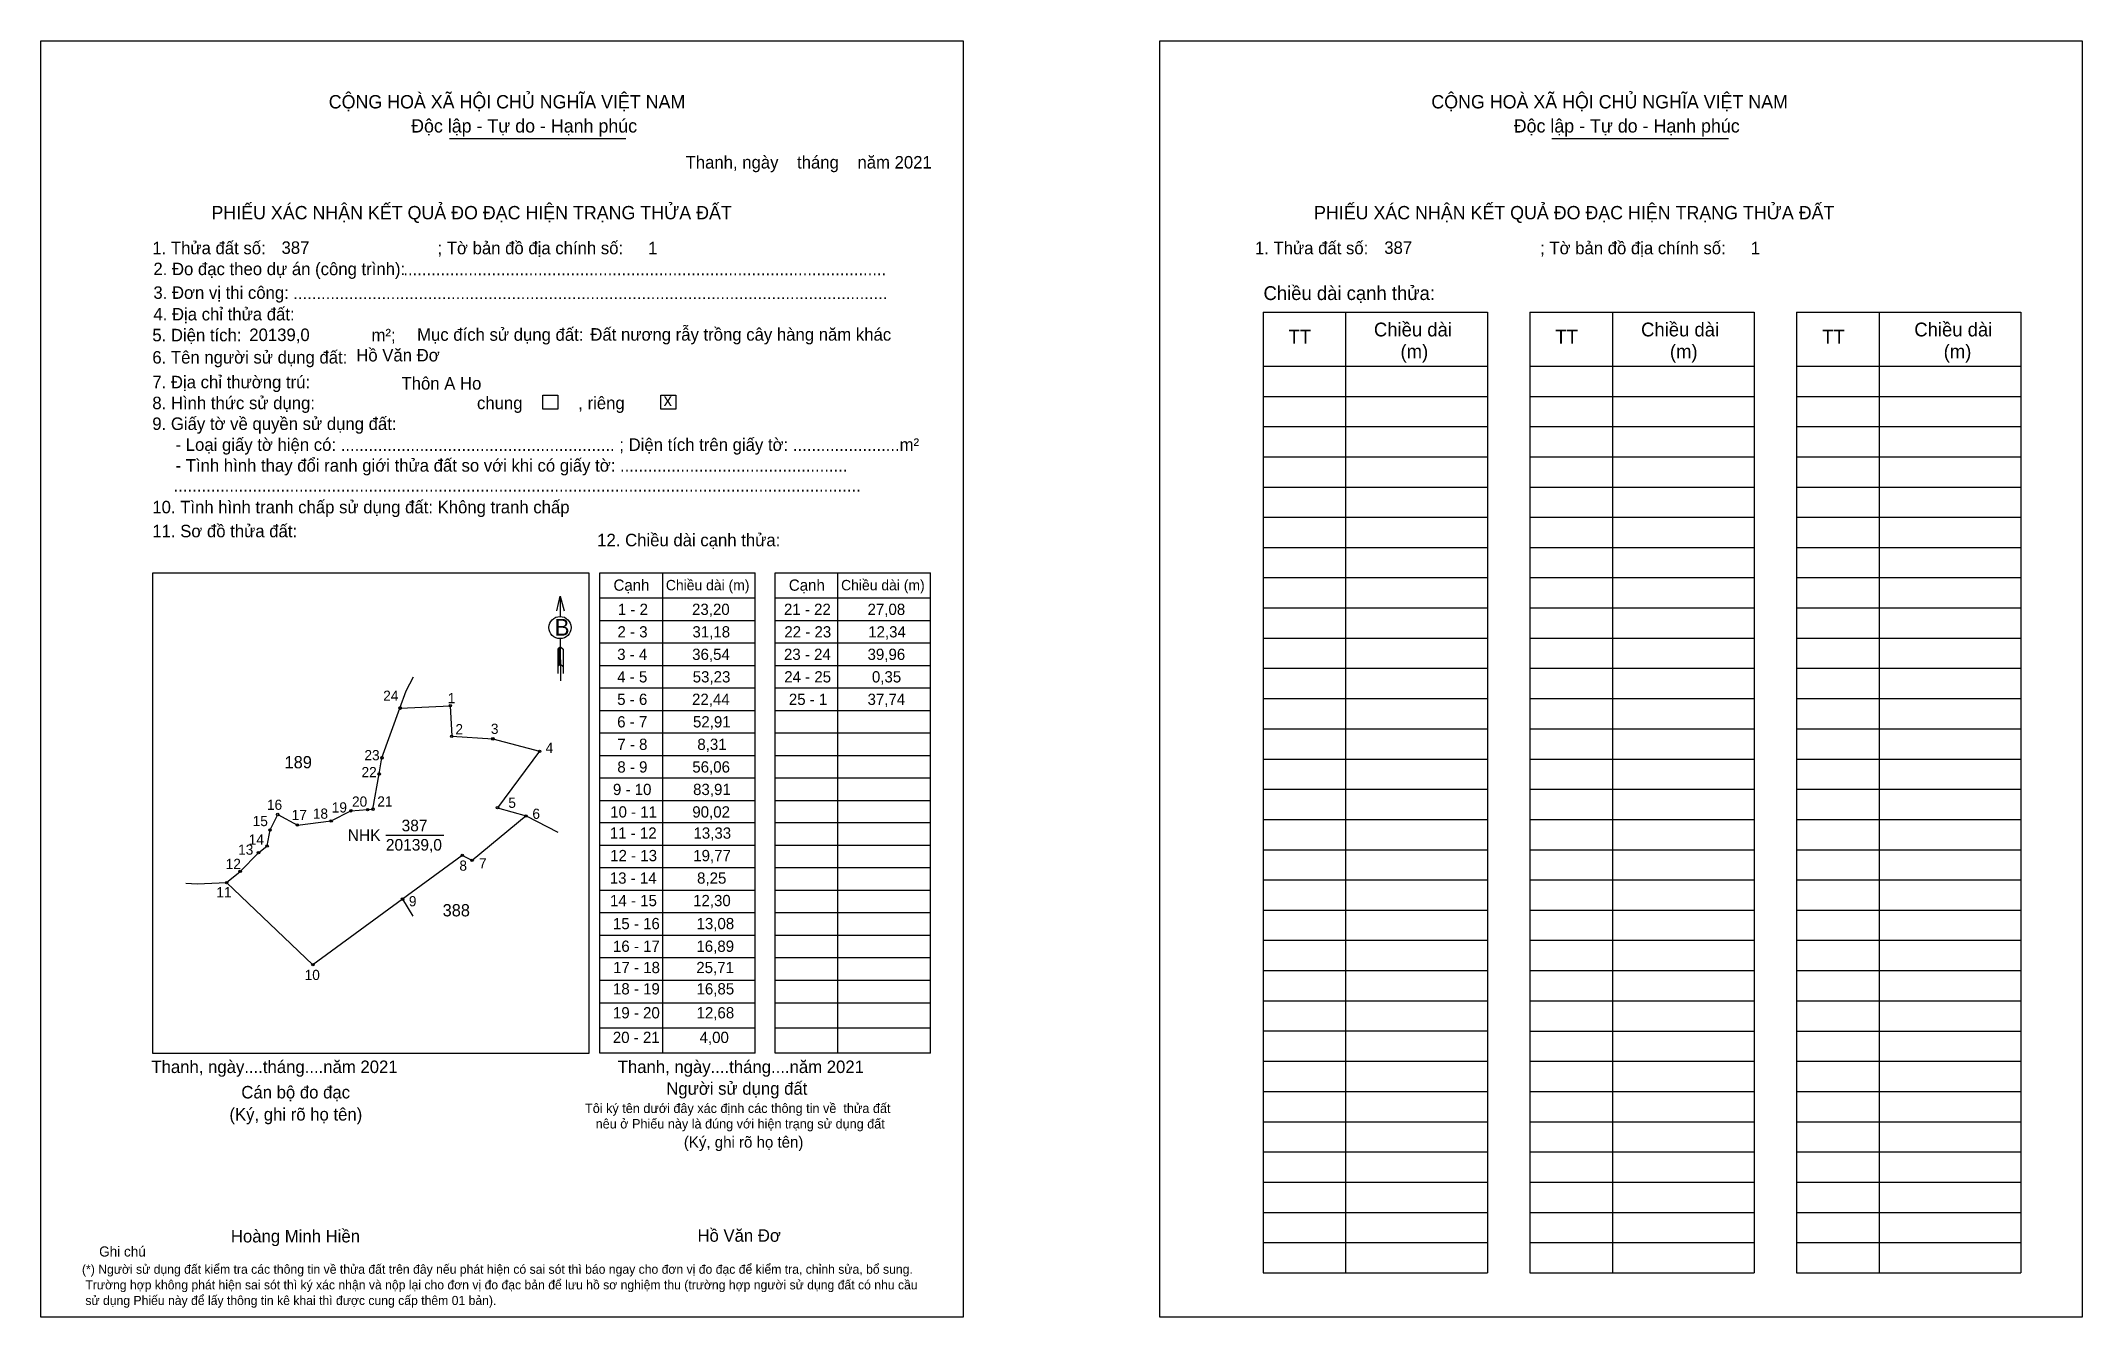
# Model space of a CAD drawing. Extents: x 545446 to 546989, y 1824585 to 1825550.
import ezdxf

# ---------------------------------------------------------------- set-up
doc = ezdxf.new("R2010")
doc.units = 0
for name, color, linetype in [('CanhThua', 7, 'Continuous'), ('kqddKhungInTrang1', 7, 'Continuous'), ('kqddKhungInTrang2', 7, 'Continuous'), ('kqddNoiDung', 7, 'Continuous'), ('kqddTemplate', 7, 'Continuous'), ('MocDinhThua', 7, 'Continuous'), ('NhanDiaChinhThua', 7, 'Continuous'), ('NhanTuCan', 7, 'Continuous'), ('RauThua', 7, 'Continuous'), ('SoHieuDinhThua', 7, 'Continuous')]:
    doc.layers.add(name, color=color, linetype=linetype)

msp = doc.modelspace()

# ---------------------------------------------------------------- linework, layer by layer
at = {"layer": 'CanhThua'}
for p, q in [((545703.5, 1825007.8), (545717.1, 1825045.4)), ((545717.1, 1825045.4), (545717.5, 1825045.4)), ((545717.5, 1825045.4), (545755.2, 1825047.2)), ((545755.2, 1825047.2), (545756.3, 1825024.1)), ((545756.3, 1825024.1), (545787.4, 1825022.2)), ((545787.4, 1825022.2), (545822.7, 1825012.8)), ((545701.4, 1824995.7), (545703.5, 1825007.8)), ((545822.7, 1825012.8), (545790.9, 1824970.1)), ((545696.7, 1824969), (545701.4, 1824995.7)), ((545618.9, 1824953.3), (545624.7, 1824965)), ((545624.7, 1824965), (545639.6, 1824957)), ((545665.1, 1824960.1), (545680.1, 1824967.8)), ((545680.1, 1824967.8), (545692.7, 1824968.7)), ((545692.7, 1824968.7), (545696.7, 1824969)), ((545812.5, 1824963.9), (545771.7, 1824930.3)), ((545790.9, 1824970.1), (545812.5, 1824963.9)), ((545616.7, 1824941.2), (545618.9, 1824953.3)), ((545639.6, 1824957), (545665.1, 1824960.1)), ((545596.3, 1824922), (545610.2, 1824936.1)), ((545610.2, 1824936.1), (545616.7, 1824941.2)), ((545764.3, 1824934.1), (545719.1, 1824901)), ((545771.7, 1824930.3), (545764.3, 1824934.1)), ((545586.1, 1824913.5), (545596.3, 1824922)), ((545651.3, 1824851.5), (545586.1, 1824913.5)), ((545719.1, 1824901), (545651.3, 1824851.5))]:
    msp.add_line(p, q, dxfattribs=at)
at = {"layer": 'kqddKhungInTrang1'}
msp.add_lwpolyline([(545445.6, 1825549.7), (546143, 1825549.7), (546143, 1824585.1), (545445.6, 1824585.1)], close=True, dxfattribs=at)
at = {"layer": 'kqddKhungInTrang2'}
msp.add_lwpolyline([(546291.7, 1825549.7), (546989.1, 1825549.7), (546989.1, 1824585.1), (546291.7, 1824585.1)], close=True, dxfattribs=at)
at = {"layer": 'kqddTemplate'}
for p, q in [((545754.5, 1825475.9), (545888, 1825475.9)), ((546588.2, 1825475.9), (546721.8, 1825475.9)), ((546369.8, 1825344.7), (546539.4, 1825344.7)), ((546369.8, 1825344.7), (546369.8, 1824618.6)), ((546432.2, 1825344.7), (546432.2, 1824618.6)), ((546539.4, 1825344.7), (546539.4, 1824618.6)), ((546571.5, 1825344.7), (546571.5, 1824618.6)), ((546571.5, 1825344.7), (546741.1, 1825344.7)), ((546633.9, 1825344.7), (546633.9, 1824618.6)), ((546741.1, 1825344.7), (546741.1, 1824618.6)), ((546773.2, 1825344.7), (546773.2, 1824618.6)), ((546773.2, 1825344.7), (546942.8, 1825344.7)), ((546835.6, 1825344.7), (546835.6, 1824618.6)), ((546942.8, 1825344.7), (546942.8, 1824618.6)), ((546369.8, 1825303.9), (546539.4, 1825303.9)), ((546571.5, 1825303.9), (546741.1, 1825303.9)), ((546773.2, 1825303.9), (546942.8, 1825303.9)), ((546369.8, 1825281), (546539.4, 1825281)), ((546571.5, 1825281), (546741.1, 1825281)), ((546773.2, 1825281), (546942.8, 1825281)), ((546369.8, 1825258.2), (546539.4, 1825258.2)), ((546571.5, 1825258.2), (546741.1, 1825258.2)), ((546773.2, 1825258.2), (546942.8, 1825258.2)), ((546369.8, 1825235.4), (546539.4, 1825235.4)), ((546571.5, 1825235.4), (546741.1, 1825235.4)), ((546773.2, 1825235.4), (546942.8, 1825235.4)), ((546369.8, 1825212.5), (546539.4, 1825212.5)), ((546571.5, 1825212.5), (546741.1, 1825212.5)), ((546773.2, 1825212.5), (546942.8, 1825212.5)), ((546369.8, 1825189.7), (546539.4, 1825189.7)), ((546571.5, 1825189.7), (546741.1, 1825189.7)), ((546773.2, 1825189.7), (546942.8, 1825189.7)), ((546369.8, 1825166.8), (546539.4, 1825166.8)), ((546571.5, 1825166.8), (546741.1, 1825166.8)), ((546773.2, 1825166.8), (546942.8, 1825166.8)), ((545868.3, 1825147.7), (545985.8, 1825147.7)), ((545868.3, 1824784.7), (545868.3, 1825147.7)), ((545915.6, 1825147.7), (545915.6, 1824784.7)), ((545985.8, 1824784.7), (545985.8, 1825147.7)), ((546000.8, 1825147.7), (546118.3, 1825147.7)), ((546000.8, 1824784.7), (546000.8, 1825147.7)), ((546048.1, 1825147.7), (546048.1, 1824784.7)), ((546118.3, 1824784.7), (546118.3, 1825147.7)), ((546369.8, 1825144), (546539.4, 1825144)), ((546571.5, 1825144), (546741.1, 1825144)), ((546773.2, 1825144), (546942.8, 1825144)), ((545838.4, 1825129.9), (545838.4, 1825114.6)), ((545868.3, 1825128.7), (545985.8, 1825128.7)), ((546000.8, 1825128.7), (546118.3, 1825128.7)), ((546369.8, 1825121.1), (546539.4, 1825121.1)), ((546571.5, 1825121.1), (546741.1, 1825121.1)), ((546773.2, 1825121.1), (546942.8, 1825121.1)), ((545868.3, 1825111.7), (545985.8, 1825111.7)), ((546000.8, 1825111.7), (546118.3, 1825111.7)), ((545838.5, 1825091.8), (545836.5, 1825089.9)), ((545838.5, 1825090.9), (545836.5, 1825089)), ((545838.5, 1825090), (545836.5, 1825088.2)), ((545836.5, 1825089.9), (545836.5, 1825071.5)), ((545838.5, 1825089.2), (545836.5, 1825087.3)), ((545838.5, 1825088.3), (545836.5, 1825086.4)), ((545838.5, 1825087.4), (545836.5, 1825085.5)), ((545838.5, 1825086.5), (545836.5, 1825084.7)), ((545838.5, 1825085.7), (545836.5, 1825083.8)), ((545838.5, 1825084.8), (545836.5, 1825082.9)), ((545838.5, 1825083.9), (545836.5, 1825082.1)), ((545838.4, 1825097.9), (545838.5, 1825065.9)), ((545838.5, 1825091.8), (545840.5, 1825089.9)), ((545840.5, 1825089.9), (545840.5, 1825071.5)), ((545868.3, 1825094.7), (545985.8, 1825094.7)), ((546000.8, 1825094.7), (546118.3, 1825094.7)), ((546369.8, 1825098.3), (546539.4, 1825098.3)), ((546571.5, 1825098.3), (546741.1, 1825098.3)), ((546773.2, 1825098.3), (546942.8, 1825098.3)), ((545838.5, 1825083.1), (545836.5, 1825081.2)), ((545838.5, 1825082.2), (545836.5, 1825080.3)), ((545838.5, 1825081.3), (545836.5, 1825079.4)), ((545838.5, 1825080.5), (545836.5, 1825078.6)), ((545838.5, 1825079.6), (545836.5, 1825077.7)), ((545838.5, 1825078.7), (545836.5, 1825076.8)), ((545838.5, 1825078.7), (545840.5, 1825076.8)), ((545868.3, 1825077.7), (545985.8, 1825077.7)), ((546000.8, 1825077.7), (546118.3, 1825077.7)), ((546369.8, 1825075.5), (546539.4, 1825075.5)), ((546571.5, 1825075.5), (546741.1, 1825075.5)), ((546773.2, 1825075.5), (546942.8, 1825075.5)), ((545868.3, 1825060.7), (545985.8, 1825060.7)), ((546000.8, 1825060.7), (546118.3, 1825060.7)), ((545868.3, 1825043.7), (545985.8, 1825043.7)), ((546000.8, 1825043.7), (546118.3, 1825043.7)), ((546369.8, 1825052.6), (546539.4, 1825052.6)), ((546571.5, 1825052.6), (546741.1, 1825052.6)), ((546773.2, 1825052.6), (546942.8, 1825052.6)), ((545868.3, 1825026.7), (545985.8, 1825026.7)), ((546000.8, 1825026.7), (546118.3, 1825026.7)), ((546369.8, 1825029.8), (546539.4, 1825029.8)), ((546571.5, 1825029.8), (546741.1, 1825029.8)), ((546773.2, 1825029.8), (546942.8, 1825029.8)), ((545868.3, 1825009.7), (545985.8, 1825009.7)), ((546000.8, 1825009.7), (546118.3, 1825009.7)), ((546369.8, 1825006.9), (546539.4, 1825006.9)), ((546571.5, 1825006.9), (546741.1, 1825006.9)), ((546773.2, 1825006.9), (546942.8, 1825006.9)), ((545868.3, 1824992.6), (545985.8, 1824992.6)), ((546000.8, 1824992.6), (546118.3, 1824992.6)), ((545868.3, 1824975.6), (545985.8, 1824975.6)), ((546000.8, 1824975.6), (546118.3, 1824975.6)), ((546369.8, 1824984.1), (546539.4, 1824984.1)), ((546571.5, 1824984.1), (546741.1, 1824984.1)), ((546773.2, 1824984.1), (546942.8, 1824984.1)), ((546369.8, 1824961.2), (546539.4, 1824961.2)), ((546571.5, 1824961.2), (546741.1, 1824961.2)), ((546773.2, 1824961.2), (546942.8, 1824961.2)), ((545985.8, 1824958.6), (545868.3, 1824958.6)), ((546118.3, 1824958.6), (546000.8, 1824958.6)), ((545985.8, 1824941.6), (545868.3, 1824941.6)), ((546118.3, 1824941.6), (546000.8, 1824941.6)), ((546369.8, 1824938.4), (546539.4, 1824938.4)), ((546571.5, 1824938.4), (546741.1, 1824938.4)), ((546773.2, 1824938.4), (546942.8, 1824938.4)), ((545985.8, 1824924.6), (545868.3, 1824924.6)), ((546118.3, 1824924.6), (546000.8, 1824924.6)), ((546369.8, 1824915.6), (546539.4, 1824915.6)), ((546571.5, 1824915.6), (546741.1, 1824915.6)), ((546773.2, 1824915.6), (546942.8, 1824915.6)), ((545985.8, 1824907.6), (545868.3, 1824907.6)), ((546118.3, 1824907.6), (546000.8, 1824907.6)), ((545985.8, 1824890.6), (545868.3, 1824890.6)), ((546118.3, 1824890.6), (546000.8, 1824890.6)), ((546369.8, 1824892.7), (546539.4, 1824892.7)), ((546571.5, 1824892.7), (546741.1, 1824892.7)), ((546773.2, 1824892.7), (546942.8, 1824892.7)), ((545985.8, 1824873.6), (545868.3, 1824873.6)), ((546118.3, 1824873.6), (546000.8, 1824873.6)), ((546369.8, 1824869.9), (546539.4, 1824869.9)), ((546571.5, 1824869.9), (546741.1, 1824869.9)), ((546773.2, 1824869.9), (546942.8, 1824869.9)), ((545985.8, 1824856.6), (545868.3, 1824856.6)), ((546118.3, 1824856.6), (546000.8, 1824856.6)), ((545985.8, 1824839.6), (545868.3, 1824839.6)), ((546118.3, 1824839.6), (546000.8, 1824839.6)), ((546369.8, 1824847), (546539.4, 1824847)), ((546571.5, 1824847), (546741.1, 1824847)), ((546773.2, 1824847), (546942.8, 1824847)), ((545985.8, 1824822.5), (545868.3, 1824822.5)), ((546118.3, 1824822.5), (546000.8, 1824822.5)), ((546369.8, 1824824.2), (546539.4, 1824824.2)), ((546571.5, 1824824.2), (546741.1, 1824824.2)), ((546773.2, 1824824.2), (546942.8, 1824824.2)), ((545985.8, 1824803.6), (545868.3, 1824803.6)), ((546118.3, 1824803.6), (546000.8, 1824803.6)), ((546369.8, 1824801.4), (546539.4, 1824801.4)), ((546571.5, 1824801.3), (546741.1, 1824801.3)), ((546773.2, 1824801.3), (546942.8, 1824801.3)), ((545985.8, 1824784.7), (545868.3, 1824784.7)), ((546118.3, 1824784.7), (546000.8, 1824784.7)), ((546369.8, 1824778.5), (546539.4, 1824778.5)), ((546571.5, 1824778.5), (546741.1, 1824778.5)), ((546773.2, 1824778.5), (546942.8, 1824778.5)), ((546369.8, 1824755.7), (546539.4, 1824755.7)), ((546571.5, 1824755.7), (546741.1, 1824755.7)), ((546773.2, 1824755.7), (546942.8, 1824755.7)), ((546369.8, 1824732.8), (546539.4, 1824732.8)), ((546571.5, 1824732.8), (546741.1, 1824732.8)), ((546773.2, 1824732.8), (546942.8, 1824732.8)), ((546369.8, 1824710), (546539.4, 1824710)), ((546571.5, 1824710), (546741.1, 1824710)), ((546773.2, 1824710), (546942.8, 1824710)), ((546369.8, 1824687.1), (546539.4, 1824687.1)), ((546571.5, 1824687.1), (546741.1, 1824687.1)), ((546773.2, 1824687.1), (546942.8, 1824687.1)), ((546369.8, 1824664.3), (546539.4, 1824664.3)), ((546571.5, 1824664.3), (546741.1, 1824664.3)), ((546773.2, 1824664.3), (546942.8, 1824664.3)), ((546369.8, 1824641.5), (546539.4, 1824641.5)), ((546571.5, 1824641.5), (546741.1, 1824641.5)), ((546773.2, 1824641.5), (546942.8, 1824641.5)), ((546369.8, 1824618.6), (546539.4, 1824618.6)), ((546571.5, 1824618.6), (546741.1, 1824618.6)), ((546773.2, 1824618.6), (546942.8, 1824618.6))]:
    msp.add_line(p, q, dxfattribs=at)
for points in [[(545825.2, 1825281.8), (545836.5, 1825281.8), (545836.5, 1825271.2), (545825.2, 1825271.2)], [(545914.4, 1825281.8), (545925.8, 1825281.8), (545925.8, 1825271.2), (545914.4, 1825271.2)], [(545530.4, 1825147.7), (545860, 1825147.7), (545860, 1824784.4), (545530.4, 1824784.4)]]:
    msp.add_lwpolyline(points, close=True, dxfattribs=at)
msp.add_lwpolyline([(545835.7, 1825118.8), (545838.4, 1825129.9), (545841.2, 1825118.9)], dxfattribs=at)
msp.add_circle((545838.2, 1825106.3), 8.37, dxfattribs=at)
at = {"layer": 'MocDinhThua'}
for centre in [(545717.1, 1825045.4), (545717.5, 1825045.4), (545755.2, 1825047.2), (545756.3, 1825024.1), (545787.4, 1825022.2), (545703.5, 1825007.8), (545822.7, 1825012.8), (545701.4, 1824995.7), (545624.7, 1824965), (545665.1, 1824960.1), (545680.1, 1824967.8), (545692.7, 1824968.7), (545696.7, 1824969), (545790.9, 1824970.1), (545812.5, 1824963.9), (545618.9, 1824953.3), (545639.6, 1824957), (545610.2, 1824936.1), (545616.7, 1824941.2), (545764.3, 1824934.1), (545771.7, 1824930.3), (545586.1, 1824913.5), (545596.3, 1824922), (545719.1, 1824901), (545651.3, 1824851.5)]:
    msp.add_circle(centre, 0.926, dxfattribs=at)
at = {"layer": 'NhanDiaChinhThua'}
msp.add_line((545706.5, 1824949.4), (545750.2, 1824949.4), dxfattribs=at)
at = {"layer": 'RauThua'}
for p, q in [((545721.9, 1825058.5), (545727.4, 1825069.1)), ((545717.1, 1825045.4), (545721.9, 1825058.5)), ((545812.5, 1824963.9), (545836.4, 1824951.6)), ((545555.3, 1824913), (545563.7, 1824912.7)), ((545563.7, 1824912.7), (545586.1, 1824913.5)), ((545719.1, 1824901), (545726.9, 1824888.1))]:
    msp.add_line(p, q, dxfattribs=at)

# ---------------------------------------------------------------- texts
at = {"layer": 'kqddNoiDung'}
for s, height, p in [('Thanh, ngày    tháng    năm 2021  ', 9.45, (545933.1, 1825453.2)), ('387', 9.45, (545627.6, 1825388.7)), ('1', 9.45, (545904.8, 1825388.4)), ('387', 9.45, (546461.4, 1825388.7)), ('1', 9.45, (546738.5, 1825388.4)), ('........................................................................................................', 9.4501, (545719.7, 1825372.4)), ('................................................................................................................................', 9.4501, (545636.4, 1825354.5)), ('20139,0', 9.45, (545603.2, 1825322.8)), ('Đất nương rẫy trồng cây hàng năm khác', 9.45, (545861.1, 1825323.1)), ('Hồ Văn Đơ', 9.45, (545684.1, 1825307.4)), ('Thôn A Ho', 9.45, (545718.3, 1825286.1)), ('x', 9.45, (545916.5, 1825273.7)), ('1 - 2', 8.51, (545881.9, 1825115.8)), ('23,20', 8.51, (545938, 1825115.8)), ('21 - 22', 8.51, (546007.5, 1825115.8)), ('27,08', 8.51, (546070.7, 1825115.8)), ('2 - 3', 8.51, (545881.6, 1825098.8)), ('31,18', 8.51, (545938.3, 1825098.8)), ('22 - 23', 8.51, (546007.8, 1825098.8)), ('12,34', 8.51, (546071.2, 1825098.8)), ('3 - 4', 8.51, (545881.4, 1825081.8)), ('36,54', 8.51, (545938.1, 1825081.8)), ('23 - 24', 8.51, (546007.5, 1825081.8)), ('39,96', 8.51, (546070.7, 1825081.8)), ('4 - 5', 8.51, (545881.4, 1825064.8)), ('53,23', 8.51, (545938.5, 1825064.8)), ('24 - 25', 8.51, (546007.7, 1825064.8)), ('0,35', 8.51, (546074, 1825064.8)), ('5 - 6', 8.51, (545881.4, 1825047.8)), ('22,44', 8.51, (545938, 1825047.8)), ('25 - 1', 8.51, (546011.2, 1825047.8)), ('37,74', 8.51, (546070.7, 1825047.8)), ('6 - 7', 8.51, (545881.4, 1825030.8)), ('52,91', 8.51, (545938.7, 1825030.8)), ('7 - 8', 8.51, (545881.5, 1825013.8)), ('8,31', 8.51, (545942, 1825013.8)), ('8 - 9', 8.51, (545881.5, 1824996.7)), ('56,06', 8.51, (545938.2, 1824996.7)), ('9 - 10', 8.51, (545878.2, 1824979.7)), ('83,91', 8.51, (545938.8, 1824979.7)), ('10 - 11', 8.51, (545876.1, 1824962.7)), ('90,02', 8.51, (545938.2, 1824962.7)), ('11 - 12', 8.51, (545875.8, 1824946.7)), ('13,33', 8.51, (545939.1, 1824946.7)), ('12 - 13', 8.51, (545876.1, 1824929.7)), ('19,77', 8.51, (545938.9, 1824929.7)), ('13 - 14', 8.51, (545875.8, 1824912.7)), ('8,25', 8.51, (545941.8, 1824912.7)), ('14 - 15', 8.51, (545876, 1824895.7)), ('12,30', 8.51, (545938.8, 1824895.7)), ('15 - 16', 8.51, (545878.2, 1824878.3)), ('13,08', 8.51, (545941.4, 1824878.3)), ('16 - 17', 8.51, (545878.2, 1824861.2)), ('16,89', 8.51, (545941.3, 1824861.2)), ('17 - 18', 8.51, (545878.3, 1824845.1)), ('25,71', 8.51, (545941.2, 1824845.1)), ('18 - 19', 8.51, (545878.2, 1824829)), ('16,85', 8.51, (545941.4, 1824829)), ('19 - 20', 8.51, (545878.2, 1824810.9)), ('12,68', 8.51, (545941.4, 1824810.9)), ('20 - 21', 8.51, (545878.1, 1824792.3)), ('4,00', 8.51, (545943.7, 1824792.3)), ('Thanh, ngày....tháng....năm 2021', 9.45, (545529.2, 1824769.6)), ('Thanh, ngày....tháng....năm 2021', 9.45, (545881.8, 1824769.6)), ('Hồ Văn Đơ', 9.45, (545942.1, 1824642.1))]:
    msp.add_text(s, height=height, dxfattribs=at).set_placement(p)
at = {"layer": 'kqddTemplate'}
for s, height, p in [('CỘNG HOÀ XÃ HỘI CHỦ NGHĨA VIỆT NAM', 10.08, (545663.3, 1825498.6)), ('CỘNG HOÀ XÃ HỘI CHỦ NGHĨA VIỆT NAM', 10.08, (546497, 1825498.6)), ('Độc lập - Tự do - Hạnh phúc', 10.08, (545725.6, 1825480.4)), ('Độc lập - Tự do - Hạnh phúc', 10.08, (546559.3, 1825480.4)), ('PHIẾU XÁC NHẬN KẾT QUẢ ĐO ĐẠC HIỆN TRẠNG THỬA ĐẤT', 10.08, (545574.6, 1825414.8)), ('PHIẾU XÁC NHẬN KẾT QUẢ ĐO ĐẠC HIỆN TRẠNG THỬA ĐẤT', 10.08, (546408.3, 1825414.8)), ('1. Thửa đất số:                                     ; Tờ bản đồ địa chính số:', 9.45, (545529.9, 1825388.4)), ('1. Thửa đất số:                                     ; Tờ bản đồ địa chính số:', 9.45, (546363.6, 1825388.4)), ('2. Đo đạc theo dự án (công trình): ', 9.45, (545530.7, 1825372.6)), ('3. Đơn vị thi công: ', 9.45, (545530.7, 1825354.7)), ('Chiều dài cạnh thửa:', 10.442, (546370.1, 1825353.8)), ('4. Địa chỉ thửa đất:', 9.45, (545530.7, 1825338.4)), ('5. Diện tích:                            m²; ', 9.45, (545529.9, 1825322.6)), ('Mục đích sử dụng đất:', 9.45, (545730.1, 1825323)), ('TT', 10.44, (546389.1, 1825320.9)), ('Chiều dài', 10.44, (546453.6, 1825326.3)), ('TT', 10.44, (546590.8, 1825320.9)), ('Chiều dài', 10.44, (546655.6, 1825326.3)), ('TT', 10.44, (546792.5, 1825320.9)), ('Chiều dài', 10.44, (546862.2, 1825326.3)), ('6. Tên người sử dụng đất:', 9.45, (545529.9, 1825305.8)), ('(m)', 10.44, (546473.7, 1825309.7)), ('(m)', 10.44, (546677.4, 1825309.7)), ('(m)', 10.44, (546884.4, 1825309.7)), ('7. Địa chỉ thường trú:', 9.45, (545529.9, 1825287.1)), ('8. Hình thức sử dụng:', 9.45, (545529.9, 1825271.3)), ('chung            , riêng', 9.45, (545775.4, 1825271.3)), ('9. Giấy tờ về quyền sử dụng đất:', 9.45, (545529.9, 1825255.6)), ('     - Loại giấy tờ hiện có: ........................................................... ; Diện tích trên giấy tờ: .......................m²', 9.4501, (545529.9, 1825239.8)), ('     - Tình hình thay đổi ranh giới thửa đất so với khi có giấy tờ: .................................................', 9.4501, (545529.9, 1825224.1)), ('....................................................................................................................................................', 9.4501, (545546, 1825209.1)), ('10. Tình hình tranh chấp sử dụng đất: Không tranh chấp', 9.45, (545529.9, 1825192.6)), ('11. Sơ đồ thửa đất:', 9.45, (545529.9, 1825174.5)), ('12. Chiều dài cạnh thửa:', 9.45, (545866.3, 1825167.7)), ('Cạnh', 8.51, (545878.6, 1825134.1)), ('Chiều dài (m)', 7.875, (545918.2, 1825134.4)), ('Cạnh', 8.51, (546011.2, 1825134.1)), ('Chiều dài (m)', 7.875, (546050.7, 1825134.4)), ('B', 12.6, (545834.1, 1825100.2)), ('Cán bộ đo đạc', 9.45, (545597.2, 1824750.4)), ('Người sử dụng đất', 9.45, (545918.5, 1824753.2)), ('Tôi ký tên dưới đây xác định các thông tin về  thửa đất ', 7.144, (545857.1, 1824739.4)), ('(Ký, ghi rõ họ tên)', 9.45, (545588.2, 1824733.7)), ('nêu ở Phiếu này là đúng với hiện trạng sử dụng đất', 7.144, (545865.1, 1824727.7)), ('(Ký, ghi rõ họ tên)', 8.505, (545931.8, 1824713.2)), ('Hoàng Minh Hiền', 9.45, (545589.3, 1824641.6)), ('Ghi chú', 7.65, (545489.7, 1824630.9)), ('(*) Người sử dụng đất kiểm tra các thông tin về thửa đất trên đây nếu phát hiện có sai sót thì báo ngay cho đơn vị đo đạc để kiểm tra, chỉnh sửa, bổ sung.', 6.8891, (545476.7, 1824617.9)), (' Trường hợp không phát hiện sai sót thì ký xác nhận và nộp lại cho đơn vị đo đạc bản để lưu hồ sơ nghiệm thu (trường hợp người sử dụng đất có nhu cầu', 6.8891, (545476.7, 1824606.1)), (' sử dụng Phiếu này để lấy thông tin kê khai thì được cung cấp thêm 01 bản).', 6.889, (545476.7, 1824594.3))]:
    msp.add_text(s, height=height, dxfattribs=at).set_placement(p)
at = {"layer": 'NhanDiaChinhThua'}
for s, p in [('387', (545718.4, 1824952.3)), ('NHK', (545677.7, 1824945)), ('20139,0', (545706.5, 1824937.7))]:
    msp.add_text(s, height=8.77, dxfattribs=at).set_placement(p)
at = {"layer": 'NhanTuCan'}
for s, p in [('189', (545629.9, 1824999.9)), ('388', (545749.4, 1824888))]:
    msp.add_text(s, height=9.26, dxfattribs=at).set_placement(p)
at = {"layer": 'SoHieuDinhThua'}
for s, p in [('24', (545704.5, 1825050.9)), ('1', (545753.3, 1825049.1)), ('2', (545759.1, 1825025.6)), ('3', (545785.9, 1825025.9)), ('23', (545690.3, 1825006)), ('4', (545827.3, 1825011.5)), ('22', (545688.1, 1824993.2)), ('16', (545616.6, 1824968.5)), ('20', (545680.9, 1824970.9)), ('21', (545700, 1824971)), ('5', (545799.1, 1824970)), ('15', (545605.8, 1824956.2)), ('17', (545635.3, 1824960.8)), ('18', (545651.3, 1824961.8)), ('19', (545665.6, 1824966.5)), ('6', (545817.3, 1824961.7)), ('14', (545602.8, 1824942.2)), ('12', (545585.4, 1824923.8)), ('13', (545594.8, 1824934.6)), ('8', (545762.1, 1824922.5)), ('7', (545776.9, 1824924.2)), ('11', (545578.3, 1824902.4)), ('9', (545723.9, 1824895.6)), ('10', (545645.1, 1824839.9))]:
    msp.add_text(s, height=7.71, dxfattribs=at).set_placement(p)

doc.saveas('drawing.dxf')
